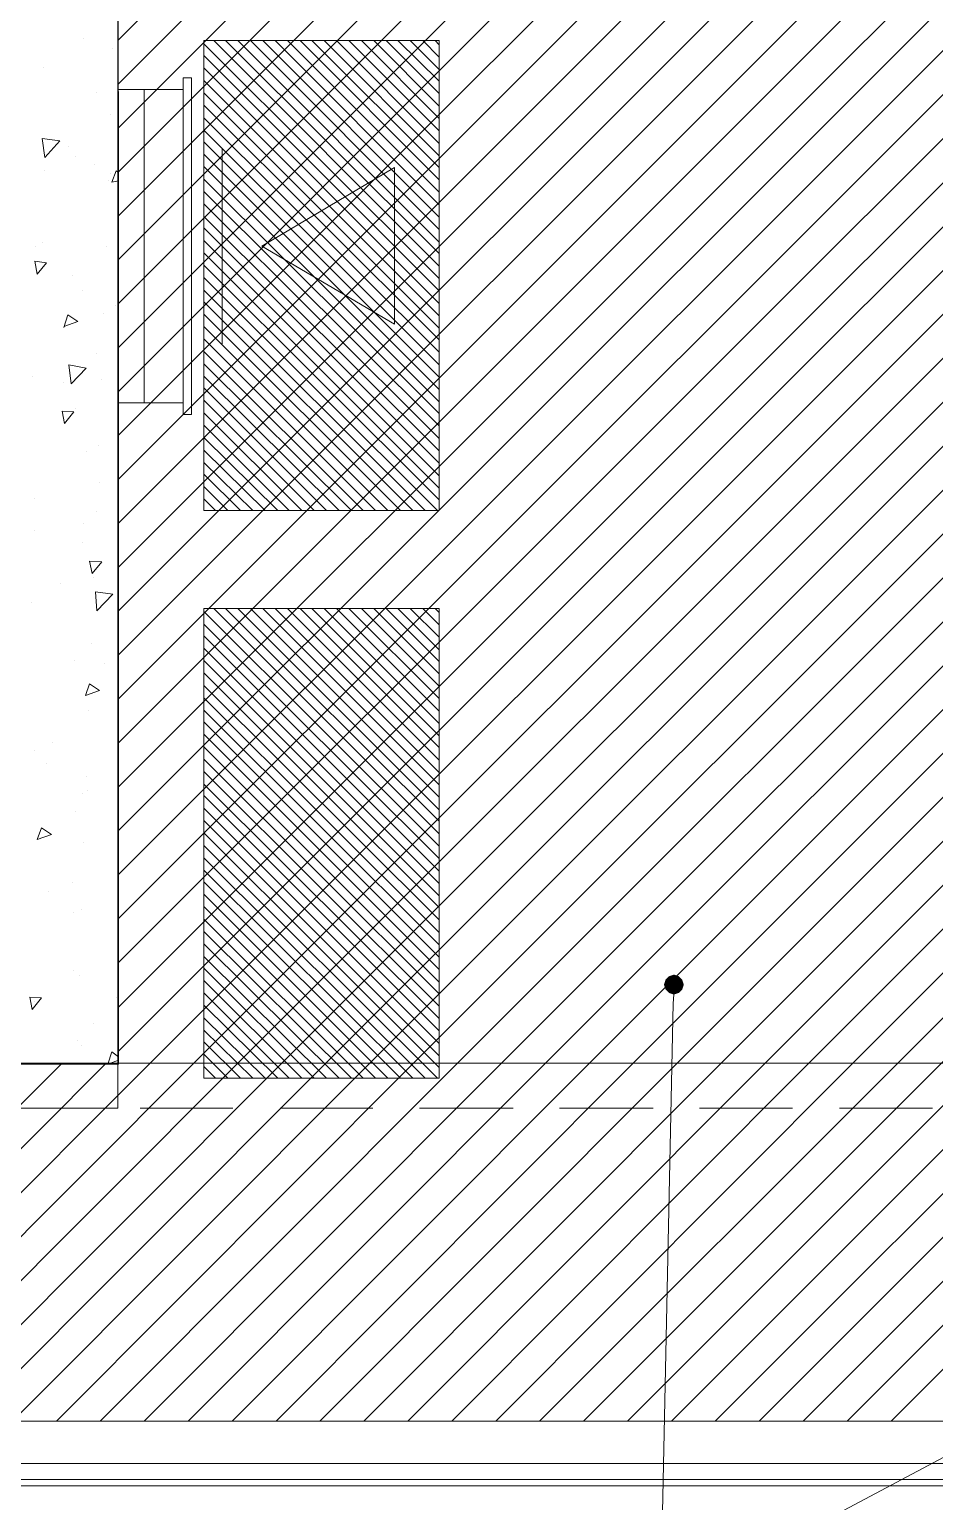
# Model space of a CAD drawing. Header units: millimetres. Extents: x -356862 to 418287, y 0 to 839748.
# Drawn here: x 30.684 to 32.504, y 22.592 to 25.552 of the extents above; entities that cross this region are included whole.
import ezdxf

# ---------------------------------------------------------------- set-up
doc = ezdxf.new("R2010")
doc.units = ezdxf.units.MM
doc.layers.add('PDF _Геометрия', color=7, linetype='Continuous', true_color=0xbababa)
doc.layers.add('PDF _Сплошная заливка', color=7, linetype='Continuous', true_color=0xf50000)

msp = doc.modelspace()

# ---------------------------------------------------------------- linework, layer by layer
at = {"layer": 'PDF _Геометрия', "color": 7, "lineweight": 9}
for points in [[(30.2496, 23.3832), (30.1062, 23.3832), (30.8612, 23.3832), (30.8612, 31.2979), (30.1062, 31.2979), (38.9259, 31.2979)], [(30.6245, 23.3832), (30.8129, 23.3832)], [(30.9062, 23.3832), (31.0929, 23.3832)], [(31.1879, 23.3832), (31.3745, 23.3832)], [(31.4678, 23.3832), (31.6562, 23.3832)], [(31.7495, 23.3832), (31.9378, 23.3832)], [(32.0312, 23.3832), (32.2178, 23.3832)], [(32.3128, 23.3832), (32.4995, 23.3832)], [(30.6412, 22.7532), (33.2244, 22.7532)], [(30.6412, 22.6232), (34.9127, 22.6232)]]:
    msp.add_lwpolyline(points, dxfattribs=at)
at = {"layer": 'PDF _Геометрия', "color": 254, "lineweight": 5, "true_color": 0xdcdcdc}
for points in [[(30.1062, 31.2979), (30.8612, 31.2979), (30.8629, 23.4715), (30.1062, 23.4715), (30.1062, 25.1948), (30.4279, 25.1948), (30.4279, 25.4314), (30.1062, 25.4314), (30.1062, 27.558), (30.4279, 27.558), (30.4279, 27.793), (30.1062, 27.793), (30.1062, 29.9196), (30.4279, 29.9196), (30.4279, 30.1562), (30.1062, 30.1562)], [(30.7095, 25.3331), (30.7445, 25.3281), (30.7145, 25.2948)], [(30.6995, 25.0598), (30.6945, 25.0864), (30.7179, 25.0831)], [(30.7629, 24.8781), (30.7979, 24.8714), (30.7679, 24.8398)], [(30.7545, 24.7598), (30.7495, 24.7848), (30.7729, 24.7831)], [(30.8095, 24.4581), (30.8045, 24.4831), (30.8295, 24.4815)], [(30.8162, 24.4215), (30.8512, 24.4165), (30.8195, 24.3831)], [(30.7962, 24.2131), (30.8045, 24.2365), (30.8245, 24.2231)], [(30.6995, 23.9232), (30.7079, 23.9465), (30.7279, 23.9332)], [(30.6895, 23.5815), (30.6845, 23.6065), (30.7079, 23.6048)]]:
    msp.add_lwpolyline(points, close=True, dxfattribs=at)
at = {"layer": 'PDF _Геометрия', "color": 7, "lineweight": 13}
msp.add_lwpolyline([(30.8612, 23.4732), (30.8612, 30.0879), (33.8694, 30.0879), (33.8694, 23.4732)], close=True, dxfattribs=at)
at = {"layer": 'PDF _Геометрия', "color": 161, "lineweight": 9, "true_color": 0x7f9fff}
for points in [[(33.8694, 28.538), (30.8612, 25.5298)], [(33.8694, 28.4496), (30.8612, 25.4414)], [(33.8694, 28.3613), (30.8612, 25.3531)], [(33.8694, 28.273), (30.8612, 25.2648)], [(33.8694, 28.1846), (30.8612, 25.1764)], [(33.8694, 28.0963), (30.8612, 25.0881)], [(33.8694, 28.008), (30.8612, 24.9998)], [(33.8694, 27.9197), (30.8612, 24.9114)], [(33.8694, 27.8313), (30.8612, 24.8231)], [(33.8694, 27.743), (30.8612, 24.7348)], [(33.8694, 27.6547), (30.8612, 24.6465)], [(33.8694, 27.5663), (30.8612, 24.5581)], [(33.8694, 27.478), (30.8612, 24.4698)], [(33.8694, 27.3897), (30.8612, 24.3815)], [(33.8694, 27.3013), (30.8612, 24.2931)], [(33.8694, 27.213), (30.8612, 24.2048)], [(33.8694, 27.1247), (30.8612, 24.1165)], [(33.8694, 27.0347), (30.8612, 24.0281)], [(33.8694, 26.9464), (30.8612, 23.9398)], [(33.8694, 26.858), (30.8612, 23.8515)], [(33.8694, 26.7697), (30.8612, 23.7632)], [(33.8694, 26.6814), (30.8612, 23.6748)], [(33.8694, 26.593), (30.8612, 23.5848)], [(33.8694, 26.5047), (30.8612, 23.4965)], [(33.8694, 26.4164), (30.9262, 23.4732), (30.5629, 23.1099)], [(33.8694, 26.3281), (31.0145, 23.4732), (30.5629, 23.0215)], [(33.8694, 26.2397), (31.1029, 23.4732), (30.5629, 22.9332)], [(33.8694, 26.1514), (31.1912, 23.4732), (30.5629, 22.8449)], [(33.8694, 26.0631), (31.2795, 23.4732), (30.5629, 22.7565)], [(33.8694, 25.9747), (31.3679, 23.4732), (30.6495, 22.7532)], [(33.8694, 25.8864), (31.4562, 23.4732), (30.7379, 22.7532)], [(33.8694, 25.7981), (31.5445, 23.4732), (30.8262, 22.7532)], [(33.8694, 25.7097), (31.6328, 23.4732), (30.9145, 22.7532)], [(33.8694, 25.6214), (31.7212, 23.4732), (31.0029, 22.7532)], [(33.8694, 25.5331), (31.8095, 23.4732), (31.0912, 22.7532)], [(33.8694, 25.4448), (31.8978, 23.4732), (31.1795, 22.7532)], [(33.8694, 25.3564), (31.9862, 23.4732), (31.2679, 22.7532)], [(33.8694, 25.2681), (32.0745, 23.4732), (31.3562, 22.7532)], [(33.8694, 25.1798), (32.1628, 23.4732), (31.4445, 22.7532)], [(33.8694, 25.0914), (32.2511, 23.4732), (31.5328, 22.7532)], [(33.8694, 25.0031), (32.3395, 23.4732), (31.6212, 22.7532)], [(33.8694, 24.9148), (32.4295, 23.4732), (31.7095, 22.7532)], [(33.8694, 24.8264), (32.5178, 23.4732), (31.7978, 22.7532)], [(33.8694, 24.7381), (32.6061, 23.4732), (31.8862, 22.7532)], [(33.8694, 24.6498), (32.6945, 23.4732), (31.9745, 22.7532)], [(33.8694, 24.5598), (32.7828, 23.4732), (32.0628, 22.7532)], [(33.8694, 24.4715), (32.8711, 23.4732), (32.1512, 22.7532)], [(33.8694, 24.3831), (32.9595, 23.4732), (32.2395, 22.7532)], [(33.8694, 24.2948), (33.0478, 23.4732), (32.3278, 22.7532)], [(33.8694, 24.2065), (33.1361, 23.4732), (32.4161, 22.7532)], [(30.7495, 23.4732), (30.5129, 23.2365)], [(30.8379, 23.4732), (30.5629, 23.1982)]]:
    msp.add_lwpolyline(points, dxfattribs=at)
at = {"layer": 'PDF _Геометрия', "color": 254, "lineweight": 5, "true_color": 0xdcdcdc}
for points in [[(30.7929, 25.5348), (30.7929, 25.5348)], [(30.8512, 25.5148), (30.8512, 25.5148)], [(30.7129, 25.4764), (30.7129, 25.4764)], [(30.8195, 25.4248), (30.8195, 25.4248)], [(30.8462, 25.3814), (30.8462, 25.3814)], [(30.7629, 25.3164), (30.7629, 25.3164)], [(30.7762, 25.2964), (30.7762, 25.2964)], [(30.7145, 25.2681), (30.7145, 25.2681)], [(30.8145, 25.2814), (30.8145, 25.2814)], [(30.8462, 25.2631), (30.8462, 25.2631)], [(30.8629, 25.2481), (30.8495, 25.2448), (30.8579, 25.2681), (30.8629, 25.2648)], [(30.8429, 25.2481), (30.8429, 25.2481)], [(30.6962, 25.1164), (30.6962, 25.1164)], [(30.7095, 25.1231), (30.7095, 25.1231)], [(30.8379, 25.1148), (30.8379, 25.1148)], [(30.7695, 25.0581), (30.7695, 25.0581)], [(30.7912, 25.0281), (30.7912, 25.0281)], [(30.8562, 24.9981), (30.8562, 24.9981)], [(30.7529, 24.9531), (30.7612, 24.9781), (30.7812, 24.9648), (30.7529, 24.9548)], [(30.8329, 24.9814), (30.8329, 24.9814)], [(30.8179, 24.8998), (30.8179, 24.8998)], [(30.6895, 24.8548), (30.6895, 24.8548)], [(30.7512, 24.8414), (30.7512, 24.8414)], [(30.8279, 24.8481), (30.8279, 24.8481)], [(30.7762, 24.7898), (30.7762, 24.7898)], [(30.7979, 24.7031), (30.7979, 24.7031)], [(30.8229, 24.7165), (30.8229, 24.7165)], [(30.8245, 24.6415), (30.8245, 24.6415)], [(30.6945, 24.6098), (30.6945, 24.6098)], [(30.8179, 24.5831), (30.8179, 24.5831)], [(30.6929, 24.5448), (30.6929, 24.5448)], [(30.7929, 24.5581), (30.7929, 24.5581)], [(30.7912, 24.5215), (30.7912, 24.5215)], [(30.7462, 24.4381), (30.7462, 24.4381)], [(30.8129, 24.4498), (30.8129, 24.4498)], [(30.6879, 24.3998), (30.6879, 24.3998)], [(30.8079, 24.3165), (30.8079, 24.3165)], [(30.7745, 24.2831), (30.7745, 24.2831)], [(30.8345, 24.2765), (30.8345, 24.2765)], [(30.8029, 24.1831), (30.8029, 24.1831)], [(30.8629, 24.1831), (30.8612, 24.1831), (30.8629, 24.1731)], [(30.6945, 24.1031), (30.6945, 24.1031)], [(30.7295, 24.1181), (30.7295, 24.1181)], [(30.7179, 24.0765), (30.7179, 24.0765)], [(30.7979, 24.0498), (30.7979, 24.0498)], [(30.7895, 24.0148), (30.7895, 24.0148)], [(30.8012, 24.0215), (30.8012, 24.0215)], [(30.7762, 23.9798), (30.7762, 23.9798)], [(30.7929, 23.9165), (30.7929, 23.9165)], [(30.7712, 23.8365), (30.7712, 23.8365)], [(30.7229, 23.8182), (30.7229, 23.8182)], [(30.7729, 23.7765), (30.7729, 23.7765)], [(30.7879, 23.7832), (30.7879, 23.7832)], [(30.7729, 23.6598), (30.7729, 23.6598)], [(30.7845, 23.6498), (30.7845, 23.6498)], [(30.6929, 23.5965), (30.6929, 23.5965)], [(30.8579, 23.6048), (30.8579, 23.6048)], [(30.8129, 23.5532), (30.8129, 23.5532)], [(30.7795, 23.5182), (30.7795, 23.5182)], [(30.7879, 23.5082), (30.7879, 23.5082)], [(30.8629, 23.4798), (30.8412, 23.4715), (30.8495, 23.4965), (30.8629, 23.4865)]]:
    msp.add_lwpolyline(points, dxfattribs=at)
at = {"layer": 'PDF _Геометрия', "color": 142, "lineweight": 9, "true_color": 0x008ab8}
for points in [[(31.0345, 25.5298), (31.0345, 24.5848), (31.5078, 24.5848), (31.5078, 25.5298)], [(31.0345, 24.3881), (31.0345, 23.4432), (31.5078, 23.4432), (31.5078, 24.3881)]]:
    msp.add_lwpolyline(points, close=True, dxfattribs=at)
at = {"layer": 'PDF _Геометрия', "color": 254, "lineweight": 9, "true_color": 0xdcdcdc}
for points in [[(31.0345, 25.5231), (31.5078, 25.0514)], [(31.0545, 25.5298), (31.5078, 25.0764)], [(31.0779, 25.5298), (31.5078, 25.1014)], [(31.1029, 25.5298), (31.5078, 25.1248)], [(31.1279, 25.5298), (31.5078, 25.1498)], [(31.1529, 25.5298), (31.5078, 25.1748)], [(31.1779, 25.5298), (31.5078, 25.1998)], [(31.2029, 25.5298), (31.5078, 25.2248)], [(31.2279, 25.5298), (31.5078, 25.2498)], [(31.2512, 25.5298), (31.5078, 25.2748)], [(31.2762, 25.5298), (31.5078, 25.2981)], [(31.3012, 25.5298), (31.5078, 25.3231)], [(31.3262, 25.5298), (31.5078, 25.3481)], [(31.3512, 25.5298), (31.5078, 25.3731)], [(31.3762, 25.5298), (31.5078, 25.3981)], [(31.4012, 25.5298), (31.5078, 25.4231)], [(31.4245, 25.5298), (31.5078, 25.4481)], [(31.4495, 25.5298), (31.5078, 25.4714)], [(31.4745, 25.5298), (31.5078, 25.4964)], [(31.4995, 25.5298), (31.5078, 25.5214)], [(31.0345, 25.4998), (31.5078, 25.0264)], [(31.0345, 25.4748), (31.5078, 25.0014)], [(31.0345, 25.4498), (31.5078, 24.9764)], [(31.0345, 25.4248), (31.5078, 24.9514)], [(31.0345, 25.3998), (31.5078, 24.9281)], [(31.0345, 25.3748), (31.5078, 24.9031)], [(31.0345, 25.3498), (31.5078, 24.8781)], [(31.0345, 25.3264), (31.5078, 24.8531)], [(31.0345, 25.3014), (31.5078, 24.8281)], [(31.0345, 25.2764), (31.5078, 24.8031)], [(31.0345, 25.2514), (31.5078, 24.7798)], [(31.0345, 25.2264), (31.5078, 24.7548)], [(31.0345, 25.2014), (31.5078, 24.7298)], [(31.0345, 25.1764), (31.5078, 24.7048)], [(31.0345, 25.1531), (31.5078, 24.6798)], [(31.0345, 25.1281), (31.5078, 24.6548)], [(31.0345, 25.1031), (31.5078, 24.6298)], [(31.0345, 25.0781), (31.5078, 24.6065)], [(31.0345, 25.0531), (31.5045, 24.5848)], [(31.0345, 25.0281), (31.4795, 24.5848)], [(31.0345, 25.0048), (31.4545, 24.5848)], [(31.0345, 24.9798), (31.4295, 24.5848)], [(31.0345, 24.9548), (31.4045, 24.5848)], [(31.0345, 24.9298), (31.3795, 24.5848)], [(31.0345, 24.9048), (31.3545, 24.5848)], [(31.0345, 24.8798), (31.3312, 24.5848)], [(31.0345, 24.8548), (31.3062, 24.5848)], [(31.0345, 24.8314), (31.2812, 24.5848)], [(31.0345, 24.8065), (31.2562, 24.5848)], [(31.0345, 24.7815), (31.2312, 24.5848)], [(31.0345, 24.7565), (31.2062, 24.5848)], [(31.0345, 24.7315), (31.1829, 24.5848)], [(31.0345, 24.7065), (31.1579, 24.5848)], [(31.0345, 24.6815), (31.1329, 24.5848)], [(31.0345, 24.6581), (31.1079, 24.5848)], [(31.0345, 24.6331), (31.0829, 24.5848)], [(31.0345, 24.6081), (31.0579, 24.5848)], [(31.0345, 24.3815), (31.5078, 23.9098)], [(31.0545, 24.3881), (31.5078, 23.9348)], [(31.0779, 24.3881), (31.5078, 23.9598)], [(31.1029, 24.3881), (31.5078, 23.9832)], [(31.1279, 24.3881), (31.5078, 24.0081)], [(31.1529, 24.3881), (31.5078, 24.0331)], [(31.1779, 24.3881), (31.5078, 24.0581)], [(31.2029, 24.3881), (31.5078, 24.0831)], [(31.2279, 24.3881), (31.5078, 24.1081)], [(31.2512, 24.3881), (31.5078, 24.1315)], [(31.2762, 24.3881), (31.5078, 24.1565)], [(31.3012, 24.3881), (31.5078, 24.1815)], [(31.3262, 24.3881), (31.5078, 24.2065)], [(31.3512, 24.3881), (31.5078, 24.2315)], [(31.3762, 24.3881), (31.5078, 24.2565)], [(31.4012, 24.3881), (31.5078, 24.2815)], [(31.4245, 24.3881), (31.5078, 24.3048)], [(31.4495, 24.3881), (31.5078, 24.3298)], [(31.4745, 24.3881), (31.5078, 24.3548)], [(31.4995, 24.3881), (31.5078, 24.3798)], [(31.0345, 24.3565), (31.5078, 23.8848)], [(31.0345, 24.3331), (31.5078, 23.8598)], [(31.0345, 24.3081), (31.5078, 23.8348)], [(31.0345, 24.2831), (31.5078, 23.8098)], [(31.0345, 24.2581), (31.5078, 23.7865)], [(31.0345, 24.2331), (31.5078, 23.7615)], [(31.0345, 24.2081), (31.5078, 23.7365)], [(31.0345, 24.1831), (31.5078, 23.7115)], [(31.0345, 24.1598), (31.5078, 23.6865)], [(31.0345, 24.1348), (31.5078, 23.6615)], [(31.0345, 24.1098), (31.5078, 23.6365)], [(31.0345, 24.0848), (31.5078, 23.6132)], [(31.0345, 24.0598), (31.5078, 23.5882)], [(31.0345, 24.0348), (31.5078, 23.5632)], [(31.0345, 24.0115), (31.5078, 23.5382)], [(31.0345, 23.9865), (31.5078, 23.5132)], [(31.0345, 23.9615), (31.5078, 23.4882)], [(31.0345, 23.9365), (31.5078, 23.4648)], [(31.0345, 23.9115), (31.5045, 23.4432)], [(31.0345, 23.8865), (31.4795, 23.4432)], [(31.0345, 23.8615), (31.4545, 23.4432)], [(31.0345, 23.8382), (31.4295, 23.4432)], [(31.0345, 23.8132), (31.4045, 23.4432)], [(31.0345, 23.7882), (31.3795, 23.4432)], [(31.0345, 23.7632), (31.3545, 23.4432)], [(31.0345, 23.7382), (31.3312, 23.4432)], [(31.0345, 23.7132), (31.3062, 23.4432)], [(31.0345, 23.6882), (31.2812, 23.4432)], [(31.0345, 23.6648), (31.2562, 23.4432)], [(31.0345, 23.6398), (31.2312, 23.4432)], [(31.0345, 23.6148), (31.2062, 23.4432)], [(31.0345, 23.5898), (31.1829, 23.4432)], [(31.0345, 23.5648), (31.1579, 23.4432)], [(31.0345, 23.5398), (31.1329, 23.4432)], [(31.0345, 23.5165), (31.1079, 23.4432)], [(31.0345, 23.4915), (31.0829, 23.4432)], [(31.0345, 23.4665), (31.0579, 23.4432)]]:
    msp.add_lwpolyline(points, dxfattribs=at)
at = {"layer": 'PDF _Геометрия', "color": 5, "lineweight": 5}
for points in [[(30.8612, 25.4314), (30.9145, 25.4314), (30.9145, 24.8015), (30.8612, 24.8015)], [(30.9929, 24.8015), (30.9145, 24.8015), (30.9145, 25.4314), (30.9929, 25.4314)], [(31.0712, 25.3131), (31.0712, 24.9198)]]:
    msp.add_lwpolyline(points, dxfattribs=at)
for points in [[(31.0095, 25.4548), (31.0095, 24.7781), (30.9929, 24.7781), (30.9929, 25.4548)], [(31.4178, 25.2748), (31.1512, 25.1164), (31.4178, 24.9598)]]:
    msp.add_lwpolyline(points, close=True, dxfattribs=at)
at = {"layer": 'PDF _Геометрия', "color": 251, "lineweight": 20, "true_color": 0x545454}
for points in [[(31.9795, 23.6115), (31.9778, 23.5932), (31.9528, 22.3782)], [(33.5294, 23.2165), (33.5128, 23.2082), (31.9528, 22.3782), (31.9528, 22.3049), (31.9528, 19.5583)]]:
    msp.add_lwpolyline(points, dxfattribs=at)
at = {"layer": 'PDF _Геометрия', "color": 161, "lineweight": 9, "true_color": 0x7f9fff}
msp.add_lwpolyline([(30.1062, 23.4732), (35.986, 23.4732), (35.986, 22.7532), (33.8694, 22.7532), (33.8694, 23.2365), (33.2244, 23.2365), (33.2244, 22.7532), (30.5629, 22.7532), (30.5629, 23.2365), (30.1062, 23.2365)], close=True, dxfattribs=at)
at = {"layer": 'PDF _Геометрия', "color": 7, "lineweight": 9}
msp.add_lwpolyline([(34.921, 22.6682), (30.6329, 22.6682), (30.6329, 22.6365), (34.921, 22.6365)], close=True, dxfattribs=at)
at = {"layer": 'PDF _Сплошная заливка', "color": 251, "true_color": 0x545454, "transparency": 33554559}
for points in [[(31.9795, 23.6315), (31.9628, 23.6415), (31.9595, 23.6315)], [(31.9595, 23.6315), (31.9628, 23.6215), (31.9795, 23.6315)], [(31.9695, 23.6482), (31.9795, 23.6315), (31.9628, 23.6415)], [(31.9628, 23.6215), (31.9795, 23.6315), (31.9695, 23.6148)], [(31.9795, 23.6515), (31.9695, 23.6482), (31.9795, 23.6315)], [(31.9795, 23.6315), (31.9695, 23.6148), (31.9795, 23.6115)], [(31.9795, 23.6315), (31.9895, 23.6482), (31.9795, 23.6515)], [(31.9962, 23.6415), (31.9795, 23.6315), (31.9895, 23.6482)], [(31.9995, 23.6315), (31.9962, 23.6415), (31.9795, 23.6315)], [(31.9795, 23.6115), (31.9895, 23.6148), (31.9795, 23.6315)], [(31.9895, 23.6148), (31.9795, 23.6315), (31.9962, 23.6215)], [(31.9795, 23.6315), (31.9962, 23.6215), (31.9995, 23.6315)]]:
    msp.add_solid(points, dxfattribs=at)

doc.saveas('drawing.dxf')
